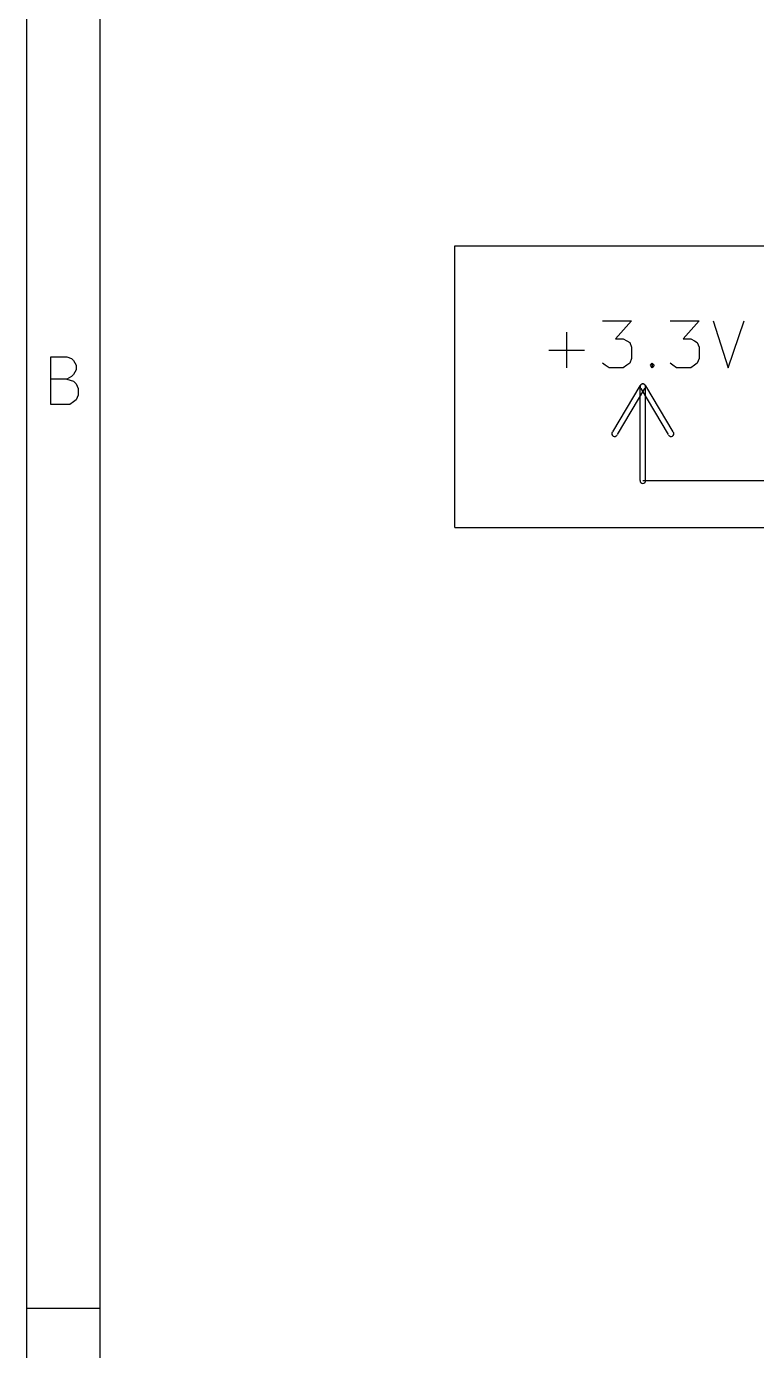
# Model space of a CAD drawing. Extents: x 10 to 287, y -200 to -10.
# Drawn here: x 10.01 to 29.74, y -111.15 to -75.35 of the extents above; entities that cross this region are included whole.
import ezdxf

# ---------------------------------------------------------------- set-up
doc = ezdxf.new("R2010")
doc.units = 0
doc.header["$MEASUREMENT"] = 0

msp = doc.modelspace()

# ---------------------------------------------------------------- linework, layer by layer
at = {"layer": 'Cyan 2'}
for p, q in [((25.5778, -83.312), (26.3652, -83.312)), ((26.3652, -83.312), (25.9334, -83.7946)), ((27.4066, -83.312), (28.194, -83.312)), ((28.194, -83.312), (27.7622, -83.7946)), ((28.575, -83.312), (28.9814, -84.582)), ((28.9814, -84.582), (29.4132, -83.312)), ((24.6126, -84.582), (24.6126, -83.6168)), ((24.13, -84.0994), (25.0952, -84.0994)), ((25.9334, -83.7946), (26.1366, -83.7946)), ((26.1366, -83.7946), (26.2382, -83.8454)), ((26.2382, -83.8454), (26.3144, -83.8962)), ((26.3144, -83.8962), (26.3652, -84.0232)), ((26.3652, -84.0232), (26.3652, -84.328)), ((27.7622, -83.7946), (27.9654, -83.7946)), ((27.9654, -83.7946), (28.067, -83.8454)), ((28.067, -83.8454), (28.1432, -83.8962)), ((28.1432, -83.8962), (28.194, -84.0232)), ((28.194, -84.0232), (28.194, -84.328)), ((25.654, -84.5058), (25.5778, -84.455)), ((26.3144, -84.455), (26.2382, -84.5058)), ((26.3652, -84.328), (26.3144, -84.455)), ((26.8732, -84.5058), (26.924, -84.455)), ((26.924, -84.455), (26.9748, -84.5058)), ((26.924, -84.455), (26.924, -84.582)), ((27.4828, -84.5058), (27.4066, -84.455)), ((28.1432, -84.455), (28.067, -84.5058)), ((28.194, -84.328), (28.1432, -84.455)), ((25.7556, -84.582), (25.654, -84.5058)), ((26.1366, -84.582), (25.7556, -84.582)), ((26.2382, -84.5058), (26.1366, -84.582)), ((26.924, -84.582), (26.8732, -84.5058)), ((26.9748, -84.5058), (26.924, -84.582)), ((27.5844, -84.582), (27.4828, -84.5058)), ((27.9654, -84.582), (27.5844, -84.582)), ((28.067, -84.5058), (27.9654, -84.582))]:
    msp.add_line(p, q, dxfattribs=at)
at = {"layer": 'Green 2'}
for p, q in [((21.59, -88.9), (21.59, -81.28)), ((21.59, -81.28), (35.56, -81.28)), ((26.67, -87.63), (43.18, -87.63)), ((21.59, -88.9), (41.91, -88.9))]:
    msp.add_line(p, q, dxfattribs=at)
at = {"layer": 'Red 2'}
for p, q in [((10.0076, -10.0076), (10.0076, -200)), ((11.9888, -11.9888), (11.9888, -198.018)), ((10.668, -85.5726), (10.668, -84.2772)), ((10.668, -84.2772), (11.0998, -84.2772)), ((11.0998, -84.2772), (11.2268, -84.328)), ((11.2268, -84.328), (11.2776, -84.3788)), ((11.2776, -84.3788), (11.3538, -84.5058)), ((11.2268, -84.8106), (11.0998, -84.8868)), ((11.2776, -84.7598), (11.2268, -84.8106)), ((11.3538, -84.6328), (11.2776, -84.7598)), ((11.3538, -84.5058), (11.3538, -84.6328)), ((11.0998, -84.8868), (10.668, -84.8868)), ((11.0998, -84.8868), (11.2776, -84.9376)), ((11.2776, -84.9376), (11.3538, -85.0138)), ((11.3538, -85.0138), (11.4046, -85.1408)), ((11.4046, -85.1408), (11.4046, -85.3186)), ((25.8572, -86.3092), (26.5938, -85.0646)), ((25.9842, -86.3854), (26.7208, -85.1408)), ((26.5938, -87.63), (26.5938, -85.09)), ((26.6192, -85.1408), (27.3558, -86.3854)), ((26.7462, -85.0646), (27.4828, -86.3092)), ((26.7462, -87.63), (26.7462, -85.09)), ((11.2776, -85.4964), (11.176, -85.5726)), ((11.3538, -85.4456), (11.2776, -85.4964)), ((11.4046, -85.3186), (11.3538, -85.4456)), ((11.176, -85.5726), (10.668, -85.5726)), ((10.0076, -110.007), (11.9888, -110.007))]:
    msp.add_line(p, q, dxfattribs=at)
for centre, start, end in [((26.67, -85.09), 360, 540), ((26.67, -85.09), 30.9638, 210.964), ((26.67, -85.09), 329.036, 509.036), ((25.908, -86.36), 149.036, 329.036), ((27.432, -86.36), 210.964, 390.964), ((26.67, -87.63), 180, 360)]:
    msp.add_arc(centre, 0.0762, start, end, dxfattribs=at)

doc.saveas('drawing.dxf')
